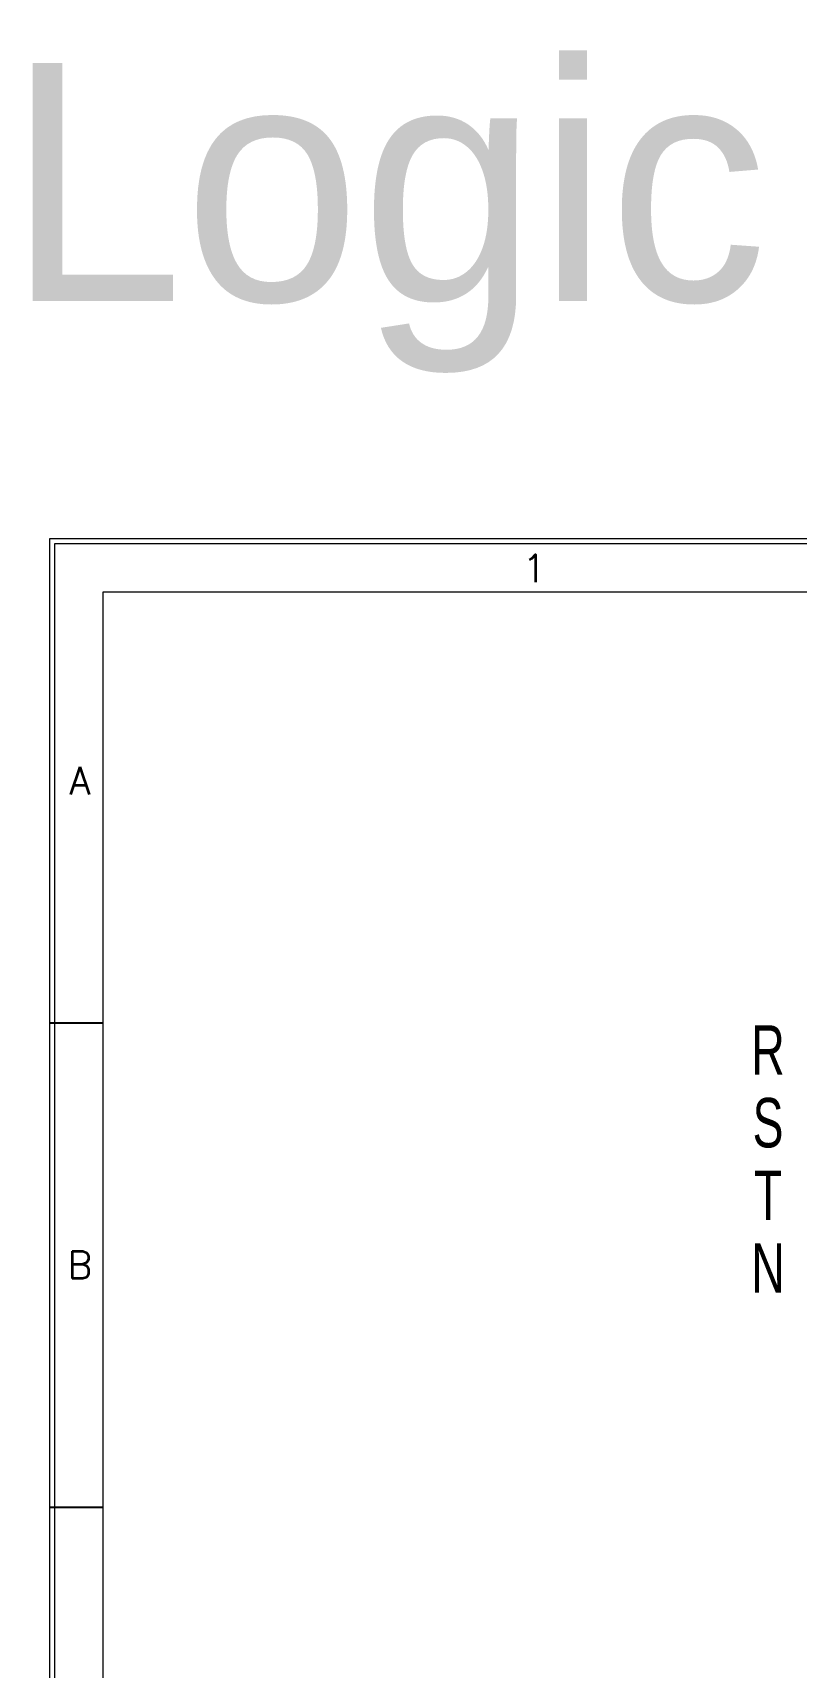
# Model space of a CAD drawing. Header units: millimetres. Extents: x 107 to 2900, y 85 to 3996.
# Drawn here: x 107.1 to 201.7, y 3793.9 to 3996.5 of the extents above; entities that cross this region are included whole.
import ezdxf
from ezdxf.enums import TextEntityAlignment as Align

# ---------------------------------------------------------------- set-up
doc = ezdxf.new("R2010")
doc.units = ezdxf.units.MM
for name, color, linetype in [('20', 2, 'Continuous'), ('30', 3, 'Continuous'), ('4', 133, 'Continuous'), ('70', 7, 'Continuous'), ('ASHADE', 7, 'Continuous')]:
    doc.layers.add(name, color=color, linetype=linetype)
doc.styles.add('ghs', font='NGULIM.TTF')
doc.styles.add('SIMPLEX', font='SIMPLEX')

msp = doc.modelspace()

# ---------------------------------------------------------------- linework, layer by layer
at = {"layer": '20', "color": 0, "lineweight": 13}
msp.add_lwpolyline([(115.877, 3449.8), (115.877, 3927.2), (862.677, 3927.2), (862.677, 3449.8)], dxfattribs=at)
at = {"layer": '30', "color": 0}
for p, q in [((109.277, 3873.8), (115.877, 3873.8)), ((109.277, 3813.8), (115.877, 3813.8))]:
    msp.add_line(p, q, dxfattribs=at)
at = {"layer": '70', "color": 0, "lineweight": 13}
for points in [[(869.277, 3393.8), (109.277, 3393.8), (109.277, 3933.8), (869.277, 3933.8)], [(868.677, 3394.4), (109.877, 3394.4), (109.877, 3933.2), (868.677, 3933.2)]]:
    msp.add_lwpolyline(points, close=True, dxfattribs=at)

# ---------------------------------------------------------------- texts
at = {"layer": '30', "color": 0, "style": 'SIMPLEX'}
for s, p in [('1', (169.277, 3930.108)), ('A', (112.977, 3903.8)), ('B', (112.977, 3843.8))]:
    msp.add_text(s, height=3.4, dxfattribs=at).set_placement(p, align=Align.MIDDLE)
at = {"layer": '4', "color": 0, "linetype": 'Continuous', "style": 'ghs', "width": 0.7}
for s, p in [('R', (198.24, 3870.427)), ('S', (198.24, 3861.427)), ('T', (198.24, 3852.427)), ('N', (198.24, 3843.427))]:
    msp.add_text(s, height=6.12, dxfattribs=at).set_placement(p, align=Align.MIDDLE)
at = {"layer": 'ASHADE', "color": 0, "linetype": 'ByBlock', "lineweight": 25, "ltscale": 2, "style": 'ghs'}
msp.add_text('Logic OFF 처리한 RTM 결선도', height=29.484, dxfattribs=at).set_placement((103.912, 3963.215))

doc.saveas('drawing.dxf')
